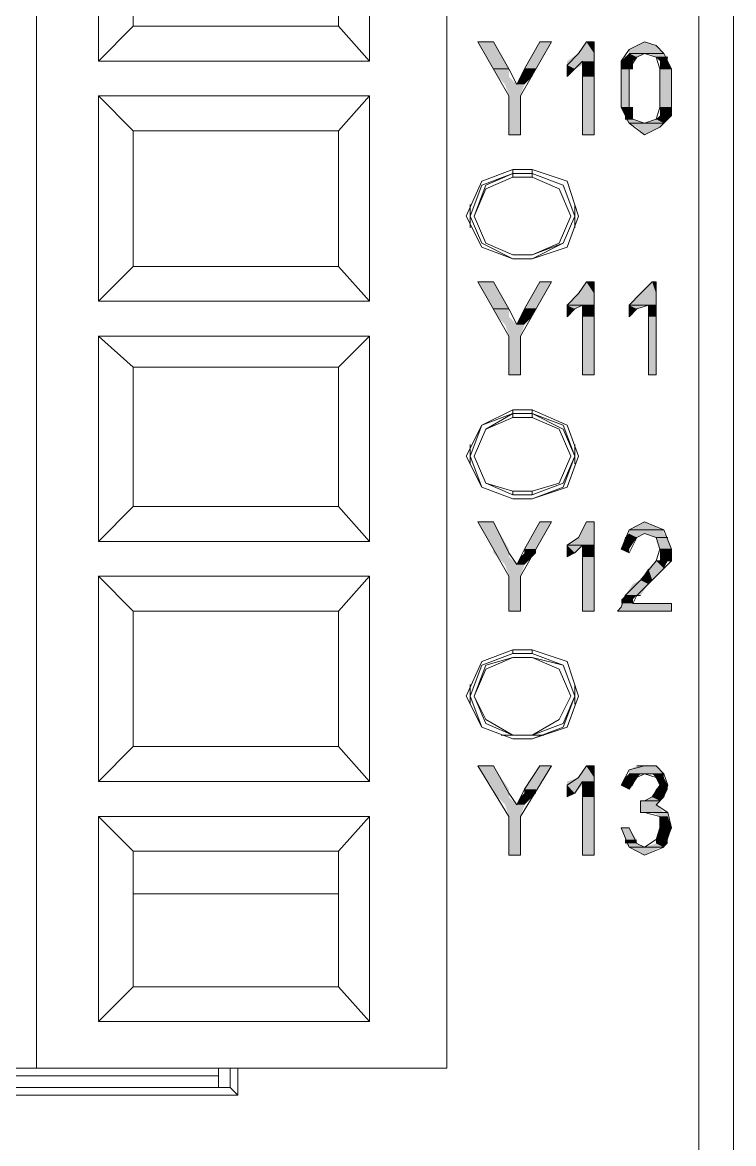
# Model space of a CAD drawing. Header units: millimetres. Extents: x 41 to 1635, y 11 to 1528.
# Drawn here: x 988.07 to 998.48, y 1126.95 to 1143.35 of the extents above; entities that cross this region are included whole.
import ezdxf

# ---------------------------------------------------------------- set-up
doc = ezdxf.new("R2010")
doc.units = ezdxf.units.MM
doc.header["$LTSCALE"] = 8
for name, color, linetype in [('Layer1', 3, 'CONTINUOUS'), ('PDF_Geometry', 7, 'CONTINUOUS'), ('PDF_Solid Fills', 7, 'CONTINUOUS')]:
    doc.layers.add(name, color=color, linetype=linetype)

# ---------------------------------------------------------------- blocks, each defined once
blk = doc.blocks.new('28SS211R')
at = {"layer": 'PDF_Geometry', "lineweight": 9}
for points in [[(45.894, 2.734), (45.894, -0.269), (45.894, -89.721), (45.894, -92.723)], [(45.894, -89.721), (45.724, -90.061), (45.384, -90.174), (45.384, 0.185)], [(35.697, -37.772), (35.697, -70.233)], [(41.702, -37.772), (41.702, -70.233)], [(37.113, -54.994), (37.113, -53.011), (36.603, -52.501)], [(36.603, -52.501), (36.603, -55.504)], [(40.569, -55.504), (40.569, -52.501)], [(40.116, -53.011), (40.116, -54.994), (40.569, -55.504)], [(36.603, -55.504), (37.113, -54.994), (40.116, -54.994)], [(36.603, -55.504), (40.569, -55.504)], [(40.569, -56.013), (36.603, -56.013)], [(37.113, -58.506), (37.113, -56.523), (36.603, -56.013)], [(36.603, -56.013), (36.603, -59.016)], [(40.569, -56.013), (40.116, -56.523), (37.113, -56.523)], [(40.569, -59.016), (40.569, -56.013)], [(40.116, -56.523), (40.116, -58.506), (40.569, -59.016)], [(42.665, -58.393), (42.212, -58.223), (41.985, -57.77), (42.212, -57.26), (42.665, -57.09), (42.665, -57.146)], [(42.665, -58.393), (42.212, -58.166), (42.042, -57.77), (42.212, -57.316), (42.665, -57.146), (42.665, -57.203)], [(42.665, -57.146), (42.268, -57.316), (42.099, -57.77), (42.268, -58.166), (42.665, -58.336)], [(42.665, -57.203), (42.268, -57.373), (42.099, -57.77), (42.268, -58.166), (42.665, -58.336)], [(42.948, -57.146), (42.948, -57.09), (42.665, -57.09)], [(42.948, -57.203), (42.665, -57.203)], [(42.948, -57.146), (43.402, -57.316), (43.571, -57.77), (43.402, -58.166), (42.948, -58.393), (43.458, -58.223), (43.628, -57.77), (43.458, -57.26), (42.948, -57.09)], [(42.948, -57.146), (42.948, -57.203)], [(42.948, -57.203), (43.345, -57.373), (43.515, -57.77), (43.345, -58.166), (42.948, -58.336), (43.402, -58.166), (43.571, -57.77), (43.402, -57.316), (42.948, -57.146)], [(42.042, -57.94), (42.042, -57.6)], [(43.571, -57.94), (43.571, -57.6)], [(42.665, -58.336), (42.665, -58.336)], [(42.948, -58.336), (42.948, -58.336)], [(36.603, -59.016), (37.113, -58.506), (40.116, -58.506)], [(42.665, -58.393), (42.665, -58.393)], [(42.948, -58.393), (42.948, -58.393)], [(36.603, -59.016), (40.569, -59.016)], [(40.569, -59.526), (36.603, -59.526)], [(37.113, -62.018), (37.113, -59.979), (36.603, -59.526)], [(36.603, -59.526), (36.603, -62.528)], [(40.569, -59.526), (40.116, -59.979), (37.113, -59.979)], [(40.569, -62.528), (40.569, -59.526)], [(40.116, -59.979), (40.116, -62.018), (40.569, -62.528)], [(42.665, -61.905), (42.212, -61.735), (41.985, -61.282), (42.212, -60.829), (42.665, -60.602), (42.665, -60.659)], [(42.665, -61.905), (42.212, -61.735), (42.042, -61.282), (42.212, -60.829), (42.665, -60.659), (42.665, -60.715)], [(42.665, -60.659), (42.268, -60.885), (42.099, -61.282), (42.268, -61.679), (42.665, -61.849)], [(42.948, -60.659), (42.948, -60.602), (42.665, -60.602)], [(42.948, -60.659), (43.402, -60.829), (43.571, -61.282), (43.402, -61.735), (42.948, -61.905), (43.458, -61.735), (43.628, -61.282), (43.458, -60.829), (42.948, -60.602)], [(42.948, -60.659), (42.948, -60.715)], [(42.948, -60.659), (43.402, -60.885), (43.571, -61.282), (43.402, -61.679), (42.948, -61.849), (42.948, -61.792)], [(42.665, -60.715), (42.268, -60.885), (42.099, -61.282), (42.268, -61.679), (42.665, -61.792)], [(42.948, -60.715), (42.665, -60.715)], [(42.948, -61.792), (43.345, -61.679), (43.515, -61.282), (43.345, -60.885), (42.948, -60.715)], [(42.042, -61.395), (42.042, -61.112)], [(43.571, -61.395), (43.571, -61.112)], [(42.665, -61.792), (42.665, -61.849), (42.948, -61.849)], [(42.665, -61.792), (42.948, -61.792)], [(42.665, -61.905), (42.665, -61.905)], [(42.948, -61.905), (42.948, -61.905)], [(36.603, -62.528), (37.113, -62.018), (40.116, -62.018)], [(36.603, -62.528), (40.569, -62.528)], [(40.569, -63.038), (36.603, -63.038)], [(37.113, -65.531), (37.113, -63.548), (36.603, -63.038)], [(36.603, -63.038), (36.603, -66.041)], [(40.569, -63.038), (40.116, -63.548), (37.113, -63.548)], [(40.569, -66.041), (40.569, -63.038)], [(40.116, -63.548), (40.116, -65.531), (40.569, -66.041)], [(42.665, -65.418), (42.212, -65.248), (41.985, -64.794), (42.212, -64.285), (42.665, -64.115), (42.665, -64.171)], [(42.948, -64.171), (42.948, -64.115), (42.665, -64.115)], [(42.948, -64.171), (43.402, -64.341), (43.571, -64.794), (43.402, -65.248), (42.948, -65.418), (43.458, -65.248), (43.628, -64.794), (43.458, -64.285), (42.948, -64.115)], [(42.665, -64.171), (42.212, -64.341), (42.042, -64.794), (42.212, -65.248), (42.665, -65.418)], [(42.948, -64.171), (42.665, -64.171)], [(42.665, -64.228), (42.665, -64.228)], [(42.948, -64.228), (42.948, -64.228)], [(42.042, -64.908), (42.042, -64.624)], [(43.571, -64.908), (43.571, -64.624)], [(43.118, -65.361), (42.495, -65.361)], [(42.665, -65.361), (42.665, -65.361)], [(42.665, -65.418), (42.665, -65.418)], [(42.948, -65.361), (42.948, -65.361)], [(42.948, -65.418), (42.948, -65.418)], [(36.603, -66.041), (37.113, -65.531), (40.116, -65.531)], [(36.603, -66.041), (40.569, -66.041)], [(40.569, -66.551), (36.603, -66.551)], [(37.113, -69.043), (37.113, -67.06), (36.603, -66.551)], [(36.603, -66.551), (36.603, -69.553)], [(40.569, -66.551), (40.116, -67.06), (37.113, -67.06)], [(40.569, -69.553), (40.569, -66.551)], [(40.116, -67.06), (40.116, -69.043), (40.569, -69.553)], [(37.113, -67.684), (40.116, -67.684)], [(36.603, -69.553), (37.113, -69.043), (40.116, -69.043)], [(36.603, -69.553), (40.569, -69.553)], [(30.542, -70.233), (41.702, -70.233)], [(38.36, -70.346), (31.335, -70.346)], [(38.36, -70.516), (38.36, -70.233)], [(38.643, -70.233), (38.643, -70.629), (38.53, -70.516)], [(38.53, -70.516), (38.53, -70.233)], [(31.108, -70.516), (30.995, -70.629), (38.643, -70.629)], [(31.108, -70.516), (38.529, -70.516)]]:
    blk.add_lwpolyline(points, dxfattribs=at)
for points in [[(42.155, -55.22), (42.382, -55.22)], [(42.778, -56.58), (42.778, -56.013), (43.232, -55.22), (43.062, -55.22), (42.835, -55.617), (42.722, -55.843), (42.608, -55.617), (42.382, -55.22), (42.155, -55.22), (42.608, -56.013), (42.608, -56.58)], [(43.062, -55.22), (43.232, -55.22)], [(43.855, -55.22), (43.741, -55.22), (43.628, -55.39), (43.458, -55.56), (43.458, -55.73), (43.571, -55.617), (43.685, -55.504), (43.685, -56.58), (43.855, -56.58)], [(43.741, -55.22), (43.855, -55.22)], [(44.365, -56.41), (44.591, -56.58), (44.818, -56.467), (44.988, -56.297), (44.988, -55.9), (44.988, -55.617), (44.874, -55.39), (44.761, -55.277), (44.591, -55.22), (44.365, -55.334), (44.251, -55.504), (44.251, -55.9), (44.251, -56.183)], [(44.365, -55.39), (44.591, -55.39)], [(44.365, -55.39), (44.591, -55.39)], [(44.478, -55.447), (44.591, -55.39), (44.761, -55.447), (44.818, -55.617), (44.818, -55.9), (44.818, -56.183), (44.761, -56.353), (44.591, -56.41), (44.421, -56.353), (44.365, -56.183), (44.365, -55.9), (44.365, -55.617)], [(44.591, -55.39), (44.874, -55.39)], [(44.591, -55.39), (44.874, -55.39)], [(44.308, -55.447), (44.478, -55.447)], [(44.308, -55.447), (44.478, -55.447)], [(44.761, -55.447), (44.931, -55.447)], [(44.761, -55.447), (44.931, -55.447)], [(42.382, -55.617), (42.608, -55.617)], [(42.382, -55.617), (42.608, -55.617)], [(42.835, -55.617), (43.005, -55.617)], [(42.835, -55.617), (43.005, -55.617)], [(44.251, -55.617), (44.365, -55.617)], [(44.251, -55.617), (44.421, -55.617), (44.365, -55.617)], [(44.251, -55.617), (44.365, -55.617)], [(44.251, -55.617), (44.365, -55.617)], [(44.818, -55.617), (44.988, -55.617)], [(44.818, -55.617), (44.988, -55.617)], [(44.818, -55.617), (44.988, -55.617)], [(44.818, -55.617), (44.988, -55.617)], [(44.251, -56.183), (44.365, -56.183)], [(44.251, -56.183), (44.365, -56.183)], [(44.251, -56.183), (44.421, -56.183)], [(44.251, -56.183), (44.421, -56.183)], [(44.818, -56.183), (44.988, -56.183)], [(44.818, -56.183), (44.988, -56.183)], [(44.818, -56.183), (44.988, -56.183)], [(44.818, -56.183), (44.988, -56.183)], [(44.308, -56.353), (44.421, -56.353)], [(44.308, -56.353), (44.421, -56.353)], [(44.365, -56.41), (44.591, -56.41)], [(44.365, -56.41), (44.591, -56.41)], [(44.591, -56.41), (44.874, -56.41)], [(44.591, -56.41), (44.874, -56.41)], [(44.761, -56.353), (44.931, -56.353)], [(44.761, -56.353), (44.931, -56.353)], [(42.608, -56.58), (42.778, -56.58)], [(43.685, -56.58), (43.855, -56.58)], [(42.665, -57.146), (42.948, -57.146)], [(42.948, -58.336), (42.665, -58.336)], [(42.948, -58.393), (42.665, -58.393)], [(42.155, -58.733), (42.382, -58.733)], [(42.778, -60.092), (42.778, -59.526), (43.232, -58.733), (43.062, -58.733), (42.835, -59.129), (42.722, -59.356), (42.608, -59.129), (42.382, -58.733), (42.155, -58.733), (42.608, -59.526), (42.608, -60.092)], [(43.062, -58.733), (43.232, -58.733)], [(43.855, -58.733), (43.741, -58.733), (43.628, -58.903), (43.458, -59.073), (43.458, -59.243), (43.571, -59.129), (43.685, -59.073), (43.685, -60.092), (43.855, -60.092)], [(43.741, -58.733), (43.855, -58.733)], [(44.761, -58.733), (44.704, -58.733), (44.535, -58.903), (44.365, -59.073), (44.365, -59.243), (44.478, -59.129), (44.648, -59.073), (44.648, -60.092), (44.761, -60.092)], [(44.704, -58.733), (44.761, -58.733)], [(42.382, -59.129), (42.608, -59.129)], [(42.382, -59.129), (42.608, -59.129)], [(42.835, -59.129), (43.005, -59.129)], [(42.835, -59.129), (43.005, -59.129)], [(43.458, -59.073), (43.685, -59.073)], [(43.458, -59.073), (43.685, -59.073)], [(43.685, -59.073), (43.855, -59.073)], [(43.685, -59.073), (43.855, -59.073)], [(44.365, -59.073), (44.591, -59.073)], [(44.365, -59.073), (44.648, -59.073), (44.591, -59.073)], [(44.648, -59.073), (44.761, -59.073)], [(44.648, -59.073), (44.761, -59.073)], [(42.608, -60.092), (42.778, -60.092)], [(43.685, -60.092), (43.855, -60.092)], [(44.648, -60.092), (44.761, -60.092)], [(42.665, -60.659), (42.948, -60.659)], [(42.948, -61.905), (42.665, -61.905)], [(42.155, -62.245), (42.382, -62.245)], [(42.778, -63.548), (42.778, -63.038), (43.232, -62.245), (43.062, -62.245), (42.835, -62.642), (42.722, -62.868), (42.608, -62.698), (42.382, -62.245), (42.155, -62.245), (42.608, -63.038), (42.608, -63.548)], [(43.062, -62.245), (43.232, -62.245)], [(43.855, -62.245), (43.741, -62.245), (43.628, -62.472), (43.458, -62.585), (43.458, -62.755), (43.571, -62.698), (43.685, -62.585), (43.685, -63.548), (43.855, -63.548)], [(43.741, -62.245), (43.855, -62.245)], [(44.421, -63.435), (44.988, -63.435), (44.988, -63.548), (44.195, -63.548), (44.251, -63.491), (44.308, -63.321), (44.535, -63.095), (44.761, -62.812), (44.818, -62.642), (44.761, -62.472), (44.591, -62.415), (44.478, -62.472), (44.365, -62.698), (44.251, -62.642), (44.365, -62.358), (44.591, -62.245), (44.874, -62.358), (44.988, -62.642), (44.988, -62.812), (44.874, -62.925), (44.648, -63.151), (44.478, -63.321)], [(44.308, -62.472), (44.478, -62.472)], [(44.308, -62.472), (44.478, -62.472)], [(44.365, -62.358), (44.874, -62.358)], [(44.365, -62.358), (44.874, -62.358)], [(44.761, -62.472), (44.931, -62.472)], [(44.761, -62.472), (44.931, -62.472)], [(43.458, -62.585), (43.685, -62.585)], [(43.458, -62.585), (43.685, -62.585)], [(43.685, -62.585), (43.855, -62.585)], [(43.685, -62.585), (43.855, -62.585)], [(44.251, -62.642), (44.365, -62.642)], [(44.251, -62.642), (44.365, -62.642)], [(44.251, -62.642), (44.365, -62.642)], [(44.251, -62.642), (44.365, -62.642)], [(44.818, -62.642), (44.988, -62.642)], [(44.818, -62.642), (44.988, -62.642)], [(44.818, -62.642), (44.988, -62.642)], [(44.818, -62.642), (44.988, -62.642)], [(44.818, -62.812), (44.761, -62.812), (44.931, -62.812)], [(44.818, -62.812), (44.988, -62.812), (44.931, -62.812)], [(44.308, -63.321), (44.478, -63.321)], [(44.308, -63.321), (44.535, -63.321), (44.478, -63.321)], [(44.421, -63.435), (44.988, -63.435)], [(42.608, -63.548), (42.778, -63.548)], [(43.685, -63.548), (43.855, -63.548)], [(44.195, -63.548), (44.988, -63.548)], [(42.665, -65.361), (42.268, -65.134), (42.099, -64.794), (42.268, -64.398), (42.665, -64.228), (42.268, -64.341), (42.099, -64.794), (42.268, -65.191)], [(42.665, -64.228), (42.948, -64.228)], [(42.948, -64.228), (43.345, -64.398), (43.515, -64.794), (43.345, -65.134), (42.948, -65.361), (43.402, -65.191), (43.571, -64.794), (43.402, -64.341)], [(42.948, -65.361), (42.665, -65.361)], [(42.948, -65.418), (42.665, -65.418)], [(42.155, -65.814), (42.382, -65.814)], [(42.778, -67.117), (42.778, -66.551), (43.232, -65.814), (43.062, -65.814), (42.835, -66.154), (42.722, -66.381), (42.608, -66.211), (42.382, -65.814), (42.155, -65.814), (42.608, -66.551), (42.608, -67.117)], [(43.062, -65.814), (43.232, -65.814)], [(43.855, -65.814), (43.741, -65.814), (43.628, -65.984), (43.458, -66.097), (43.458, -66.267), (43.571, -66.211), (43.685, -66.041), (43.685, -67.117), (43.855, -67.117)], [(43.741, -65.814), (43.855, -65.814)], [(44.365, -67.004), (44.591, -67.117), (44.874, -67.004), (44.988, -66.721), (44.931, -66.494), (44.761, -66.381), (44.874, -66.267), (44.931, -66.097), (44.874, -65.927), (44.761, -65.814), (44.591, -65.814), (44.365, -65.871), (44.251, -66.097), (44.365, -66.154), (44.478, -65.984), (44.591, -65.927), (44.761, -65.984), (44.818, -66.097), (44.704, -66.267), (44.591, -66.324), (44.535, -66.324), (44.535, -66.494), (44.591, -66.494), (44.818, -66.551), (44.818, -66.721), (44.761, -66.891), (44.591, -67.004), (44.478, -66.947), (44.365, -66.721), (44.251, -66.721)], [(44.365, -65.927), (44.535, -65.927)], [(44.365, -65.927), (44.591, -65.927), (44.535, -65.927)], [(44.591, -65.814), (44.478, -65.814), (44.761, -65.814)], [(44.591, -65.927), (44.874, -65.927)], [(44.591, -65.927), (44.874, -65.927)], [(44.308, -65.984), (44.478, -65.984)], [(44.308, -65.984), (44.478, -65.984)], [(44.761, -65.984), (44.874, -65.984)], [(44.761, -65.984), (44.874, -65.984)], [(44.251, -66.097), (44.421, -66.097)], [(44.251, -66.097), (44.421, -66.097)], [(44.251, -66.097), (44.421, -66.097)], [(44.251, -66.097), (44.421, -66.097)], [(44.818, -66.097), (44.931, -66.097)], [(44.818, -66.097), (44.931, -66.097)], [(44.818, -66.097), (44.931, -66.097)], [(44.818, -66.097), (44.931, -66.097)], [(44.535, -66.324), (44.591, -66.324)], [(44.591, -66.324), (44.818, -66.324)], [(44.591, -66.324), (44.818, -66.324)], [(44.704, -66.267), (44.874, -66.267)], [(44.704, -66.267), (44.874, -66.267)], [(44.535, -66.494), (44.591, -66.494), (44.535, -66.494)], [(44.591, -66.494), (44.931, -66.494)], [(44.591, -66.494), (44.931, -66.494)], [(44.648, -66.494), (44.931, -66.494)], [(44.648, -66.494), (44.931, -66.494)], [(44.365, -66.721), (44.251, -66.721), (44.365, -66.721)], [(44.818, -66.721), (44.988, -66.721)], [(44.818, -66.721), (44.988, -66.721)], [(44.818, -66.721), (44.988, -66.721)], [(44.818, -66.721), (44.988, -66.721)], [(44.818, -66.721), (44.988, -66.721)], [(44.818, -66.721), (44.988, -66.721)], [(44.365, -67.004), (44.874, -67.004)], [(44.365, -67.004), (44.874, -67.004)], [(44.365, -67.004), (44.818, -67.004)], [(44.365, -67.004), (44.874, -67.004), (44.818, -67.004)], [(42.608, -67.117), (42.778, -67.117)], [(43.685, -67.117), (43.855, -67.117)]]:
    blk.add_lwpolyline(points, close=True, dxfattribs=at)
at = {"layer": 'PDF_Solid Fills', "lineweight": 9, "transparency": 33554559}
for points in [[(42.155, -55.22), (42.382, -55.617), (42.608, -55.617)], [(42.155, -55.22), (42.382, -55.22), (42.608, -55.617)], [(43.062, -55.22), (42.835, -55.617), (43.005, -55.617)], [(43.062, -55.22), (43.232, -55.22), (43.005, -55.617)], [(43.741, -55.22), (43.628, -55.39), (43.855, -55.39)], [(43.741, -55.22), (43.855, -55.22), (43.855, -55.39)], [(44.591, -55.22), (44.478, -55.277), (44.761, -55.277)], [(43.628, -55.39), (43.458, -55.504), (43.855, -55.504)], [(43.628, -55.39), (43.855, -55.39), (43.855, -55.504)], [(44.365, -55.39), (44.308, -55.447), (44.478, -55.447)], [(44.478, -55.277), (44.365, -55.334), (44.818, -55.334)], [(44.365, -55.334), (44.365, -55.39), (44.874, -55.39)], [(44.365, -55.334), (44.818, -55.334), (44.874, -55.39)], [(44.365, -55.39), (44.591, -55.39), (44.478, -55.447)], [(44.478, -55.277), (44.761, -55.277), (44.818, -55.334)], [(44.648, -55.39), (44.761, -55.447), (44.931, -55.447)], [(44.648, -55.39), (44.874, -55.39), (44.931, -55.447)], [(43.458, -55.504), (43.458, -55.56), (43.685, -55.56)], [(43.458, -55.504), (43.685, -55.504), (43.685, -55.56)], [(43.458, -55.56), (43.458, -55.617), (43.571, -55.617)], [(43.458, -55.56), (43.685, -55.56), (43.571, -55.617)], [(43.685, -55.504), (43.685, -55.56), (43.855, -55.56)], [(43.685, -55.504), (43.855, -55.504), (43.855, -55.56)], [(43.685, -55.56), (43.685, -55.617), (43.855, -55.617)], [(43.685, -55.56), (43.855, -55.56), (43.855, -55.617)], [(44.308, -55.447), (44.251, -55.504), (44.421, -55.504)], [(44.251, -55.504), (44.251, -55.617), (44.421, -55.617)], [(44.251, -55.504), (44.421, -55.504), (44.421, -55.617)], [(44.308, -55.447), (44.478, -55.447), (44.421, -55.504)], [(44.761, -55.447), (44.818, -55.504), (44.931, -55.504)], [(44.761, -55.447), (44.931, -55.447), (44.931, -55.504)], [(44.818, -55.504), (44.818, -55.617), (44.988, -55.617)], [(44.818, -55.504), (44.931, -55.504), (44.988, -55.617)], [(42.382, -55.617), (42.438, -55.73), (42.608, -55.73)], [(42.382, -55.617), (42.608, -55.617), (42.608, -55.73)], [(42.438, -55.73), (42.552, -55.843), (42.722, -55.843)], [(42.438, -55.73), (42.608, -55.73), (42.722, -55.843)], [(42.778, -55.73), (42.722, -55.843), (42.835, -55.843)], [(42.835, -55.617), (42.778, -55.73), (42.948, -55.73)], [(42.778, -55.73), (42.948, -55.73), (42.835, -55.843)], [(42.835, -55.617), (43.005, -55.617), (42.948, -55.73)], [(43.458, -55.617), (43.571, -55.617), (43.458, -55.73)], [(43.685, -55.617), (43.685, -55.73), (43.855, -55.73)], [(43.685, -55.617), (43.855, -55.617), (43.855, -55.73)], [(43.685, -55.73), (43.685, -56.58), (43.855, -56.58)], [(43.685, -55.73), (43.855, -55.73), (43.855, -56.58)], [(44.251, -55.617), (44.251, -55.9), (44.365, -55.9)], [(44.251, -55.617), (44.365, -55.617), (44.365, -55.9)], [(44.818, -55.617), (44.818, -55.9), (44.988, -55.9)], [(44.818, -55.617), (44.988, -55.617), (44.988, -55.9)], [(42.552, -55.843), (42.608, -56.013), (42.778, -56.013)], [(42.552, -55.843), (42.835, -55.843), (42.778, -56.013)], [(44.251, -55.9), (44.251, -56.183), (44.365, -56.183)], [(44.251, -55.9), (44.365, -55.9), (44.365, -56.183)], [(44.818, -55.9), (44.818, -56.183), (44.988, -56.183)], [(44.818, -55.9), (44.988, -55.9), (44.988, -56.183)], [(42.608, -56.013), (42.608, -56.58), (42.778, -56.58)], [(42.608, -56.013), (42.778, -56.013), (42.778, -56.58)], [(44.251, -56.183), (44.308, -56.297), (44.421, -56.297)], [(44.251, -56.183), (44.421, -56.183), (44.421, -56.297)], [(44.818, -56.183), (44.818, -56.297), (44.988, -56.297)], [(44.818, -56.183), (44.988, -56.183), (44.988, -56.297)], [(44.308, -56.297), (44.308, -56.353), (44.421, -56.353)], [(44.308, -56.297), (44.421, -56.297), (44.421, -56.353)], [(44.308, -56.353), (44.365, -56.41), (44.591, -56.41)], [(44.308, -56.353), (44.421, -56.353), (44.591, -56.41)], [(44.365, -56.41), (44.478, -56.467), (44.818, -56.467)], [(44.365, -56.41), (44.874, -56.41), (44.818, -56.467)], [(44.761, -56.353), (44.591, -56.41), (44.874, -56.41)], [(44.818, -56.297), (44.761, -56.353), (44.931, -56.353)], [(44.761, -56.353), (44.931, -56.353), (44.874, -56.41)], [(44.818, -56.297), (44.988, -56.297), (44.931, -56.353)], [(44.478, -56.467), (44.818, -56.467), (44.591, -56.58)], [(42.155, -58.733), (42.382, -59.129), (42.608, -59.129)], [(42.155, -58.733), (42.382, -58.733), (42.608, -59.129)], [(43.062, -58.733), (42.835, -59.129), (43.005, -59.129)], [(43.062, -58.733), (43.232, -58.733), (43.005, -59.129)], [(43.741, -58.733), (43.628, -58.903), (43.855, -58.903)], [(43.741, -58.733), (43.855, -58.733), (43.855, -58.903)], [(44.704, -58.733), (44.535, -58.903), (44.761, -58.903)], [(44.704, -58.733), (44.761, -58.733), (44.761, -58.903)], [(43.628, -58.903), (43.458, -59.073), (43.855, -59.073)], [(43.628, -58.903), (43.855, -58.903), (43.855, -59.073)], [(44.535, -58.903), (44.365, -59.073), (44.761, -59.073)], [(44.535, -58.903), (44.761, -58.903), (44.761, -59.073)], [(42.382, -59.129), (42.438, -59.243), (42.608, -59.243)], [(42.382, -59.129), (42.608, -59.129), (42.608, -59.243)], [(42.835, -59.129), (42.778, -59.243), (42.948, -59.243)], [(42.835, -59.129), (43.005, -59.129), (42.948, -59.243)], [(43.458, -59.073), (43.458, -59.129), (43.571, -59.129)], [(43.458, -59.073), (43.685, -59.073), (43.571, -59.129)], [(43.458, -59.129), (43.571, -59.129), (43.458, -59.243)], [(43.685, -59.073), (43.685, -59.129), (43.855, -59.129)], [(43.685, -59.073), (43.855, -59.073), (43.855, -59.129)], [(43.685, -59.129), (43.685, -59.243), (43.855, -59.243)], [(43.685, -59.129), (43.855, -59.129), (43.855, -59.243)], [(44.365, -59.073), (44.365, -59.129), (44.478, -59.129)], [(44.365, -59.073), (44.591, -59.073), (44.478, -59.129)], [(44.365, -59.129), (44.478, -59.129), (44.365, -59.243)], [(44.648, -59.073), (44.648, -59.129), (44.761, -59.129)], [(44.648, -59.073), (44.761, -59.073), (44.761, -59.129)], [(44.648, -59.129), (44.648, -59.243), (44.761, -59.243)], [(44.648, -59.129), (44.761, -59.129), (44.761, -59.243)], [(42.438, -59.243), (42.552, -59.356), (42.722, -59.356)], [(42.438, -59.243), (42.608, -59.243), (42.722, -59.356)], [(42.552, -59.356), (42.608, -59.526), (42.778, -59.526)], [(42.552, -59.356), (42.835, -59.356), (42.778, -59.526)], [(42.778, -59.243), (42.722, -59.356), (42.835, -59.356)], [(42.778, -59.243), (42.948, -59.243), (42.835, -59.356)], [(43.685, -59.243), (43.685, -60.092), (43.855, -60.092)], [(43.685, -59.243), (43.855, -59.243), (43.855, -60.092)], [(44.648, -59.243), (44.648, -60.092), (44.761, -60.092)], [(44.648, -59.243), (44.761, -59.243), (44.761, -60.092)], [(42.608, -59.526), (42.608, -60.092), (42.778, -60.092)], [(42.608, -59.526), (42.778, -59.526), (42.778, -60.092)], [(42.155, -62.245), (42.382, -62.642), (42.608, -62.642)], [(42.155, -62.245), (42.382, -62.245), (42.608, -62.642)], [(43.062, -62.245), (42.835, -62.642), (43.005, -62.642)], [(43.062, -62.245), (43.232, -62.245), (43.005, -62.642)], [(43.741, -62.245), (43.628, -62.472), (43.855, -62.472)], [(43.741, -62.245), (43.855, -62.245), (43.855, -62.472)], [(44.591, -62.245), (44.365, -62.358), (44.874, -62.358)], [(43.628, -62.472), (43.458, -62.585), (43.855, -62.585)], [(43.628, -62.472), (43.855, -62.472), (43.855, -62.585)], [(44.308, -62.472), (44.251, -62.642), (44.365, -62.642)], [(44.365, -62.415), (44.308, -62.472), (44.478, -62.472)], [(44.308, -62.472), (44.478, -62.472), (44.365, -62.642)], [(44.365, -62.358), (44.365, -62.415), (44.874, -62.415)], [(44.365, -62.358), (44.874, -62.358), (44.874, -62.415)], [(44.365, -62.415), (44.591, -62.415), (44.478, -62.472)], [(44.591, -62.415), (44.761, -62.472), (44.931, -62.472)], [(44.591, -62.415), (44.874, -62.415), (44.931, -62.472)], [(44.761, -62.472), (44.818, -62.642), (44.988, -62.642)], [(44.761, -62.472), (44.931, -62.472), (44.988, -62.642)], [(42.382, -62.642), (42.382, -62.698), (42.608, -62.698)], [(42.382, -62.642), (42.608, -62.642), (42.608, -62.698)], [(42.835, -62.642), (42.835, -62.698), (43.005, -62.698)], [(42.835, -62.642), (43.005, -62.642), (43.005, -62.698)], [(43.458, -62.585), (43.458, -62.698), (43.571, -62.698)], [(43.458, -62.585), (43.685, -62.585), (43.571, -62.698)], [(43.685, -62.585), (43.685, -62.698), (43.855, -62.698)], [(43.685, -62.585), (43.855, -62.585), (43.855, -62.698)], [(44.251, -62.642), (44.365, -62.642), (44.365, -62.698)], [(44.818, -62.642), (44.818, -62.698), (44.988, -62.698)], [(44.818, -62.642), (44.988, -62.642), (44.988, -62.698)], [(42.382, -62.698), (42.438, -62.755), (42.608, -62.755)], [(42.382, -62.698), (42.608, -62.698), (42.608, -62.755)], [(42.438, -62.755), (42.552, -62.868), (42.722, -62.868)], [(42.438, -62.755), (42.608, -62.755), (42.722, -62.868)], [(42.778, -62.755), (42.722, -62.868), (42.835, -62.868)], [(42.835, -62.698), (42.778, -62.755), (42.948, -62.755)], [(42.778, -62.755), (42.948, -62.755), (42.835, -62.868)], [(42.835, -62.698), (43.005, -62.698), (42.948, -62.755)], [(43.458, -62.698), (43.571, -62.698), (43.458, -62.755)], [(43.685, -62.698), (43.685, -62.755), (43.855, -62.755)], [(43.685, -62.698), (43.855, -62.698), (43.855, -62.755)], [(43.685, -62.755), (43.685, -63.548), (43.855, -63.548)], [(43.685, -62.755), (43.855, -62.755), (43.855, -63.548)], [(44.761, -62.812), (44.648, -62.925), (44.874, -62.925)], [(44.761, -62.812), (44.931, -62.812), (44.874, -62.925)], [(44.818, -62.698), (44.818, -62.812), (44.988, -62.812)], [(44.818, -62.698), (44.988, -62.698), (44.988, -62.812)], [(42.552, -62.868), (42.608, -63.038), (42.778, -63.038)], [(42.552, -62.868), (42.835, -62.868), (42.778, -63.038)], [(44.648, -62.925), (44.535, -63.095), (44.704, -63.095)], [(44.648, -62.925), (44.874, -62.925), (44.704, -63.095)], [(42.608, -63.038), (42.608, -63.548), (42.778, -63.548)], [(42.608, -63.038), (42.778, -63.038), (42.778, -63.548)], [(44.535, -63.095), (44.421, -63.151), (44.648, -63.151)], [(44.535, -63.095), (44.704, -63.095), (44.648, -63.151)], [(44.421, -63.151), (44.308, -63.321), (44.535, -63.321)], [(44.421, -63.151), (44.648, -63.151), (44.535, -63.321)], [(44.308, -63.321), (44.251, -63.378), (44.421, -63.378)], [(44.251, -63.378), (44.251, -63.435), (44.421, -63.435)], [(44.251, -63.378), (44.421, -63.378), (44.421, -63.435)], [(44.251, -63.435), (44.251, -63.491), (44.988, -63.491)], [(44.251, -63.435), (44.988, -63.435), (44.988, -63.491)], [(44.308, -63.321), (44.478, -63.321), (44.421, -63.378)], [(44.251, -63.491), (44.195, -63.548), (44.988, -63.548)], [(44.251, -63.491), (44.988, -63.491), (44.988, -63.548)], [(42.155, -65.814), (42.382, -66.154), (42.608, -66.154)], [(42.155, -65.814), (42.382, -65.814), (42.608, -66.154)], [(43.062, -65.814), (42.835, -66.154), (43.005, -66.154)], [(43.062, -65.814), (43.232, -65.814), (43.005, -66.154)], [(43.741, -65.814), (43.628, -65.984), (43.855, -65.984)], [(43.741, -65.814), (43.855, -65.814), (43.855, -65.984)], [(44.365, -65.927), (44.308, -65.984), (44.478, -65.984)], [(44.478, -65.814), (44.365, -65.871), (44.818, -65.871)], [(44.365, -65.871), (44.365, -65.927), (44.874, -65.927)], [(44.365, -65.871), (44.818, -65.871), (44.874, -65.927)], [(44.365, -65.927), (44.535, -65.927), (44.478, -65.984)], [(44.478, -65.814), (44.761, -65.814), (44.818, -65.871)], [(44.704, -65.927), (44.761, -65.984), (44.874, -65.984)], [(44.704, -65.927), (44.874, -65.927), (44.874, -65.984)], [(43.628, -65.984), (43.458, -66.041), (43.855, -66.041)], [(43.458, -66.041), (43.458, -66.097), (43.685, -66.097)], [(43.458, -66.041), (43.685, -66.041), (43.685, -66.097)], [(43.628, -65.984), (43.855, -65.984), (43.855, -66.041)], [(43.685, -66.041), (43.685, -66.097), (43.855, -66.097)], [(43.685, -66.041), (43.855, -66.041), (43.855, -66.097)], [(44.308, -65.984), (44.251, -66.097), (44.421, -66.097)], [(44.308, -65.984), (44.478, -65.984), (44.421, -66.097)], [(44.761, -65.984), (44.818, -66.097), (44.931, -66.097)], [(44.761, -65.984), (44.874, -65.984), (44.931, -66.097)], [(42.382, -66.154), (42.382, -66.211), (42.608, -66.211)], [(42.382, -66.154), (42.608, -66.154), (42.608, -66.211)], [(42.382, -66.211), (42.438, -66.267), (42.608, -66.267)], [(42.382, -66.211), (42.608, -66.211), (42.608, -66.267)], [(42.835, -66.211), (42.778, -66.267), (42.948, -66.267)], [(42.835, -66.154), (42.835, -66.211), (43.005, -66.211)], [(42.835, -66.154), (43.005, -66.154), (43.005, -66.211)], [(42.835, -66.211), (43.005, -66.211), (42.948, -66.267)], [(43.458, -66.097), (43.458, -66.211), (43.571, -66.211)], [(43.458, -66.097), (43.685, -66.097), (43.571, -66.211)], [(43.458, -66.211), (43.571, -66.211), (43.458, -66.267)], [(43.685, -66.097), (43.685, -66.211), (43.855, -66.211)], [(43.685, -66.097), (43.855, -66.097), (43.855, -66.211)], [(43.685, -66.211), (43.685, -66.267), (43.855, -66.267)], [(43.685, -66.211), (43.855, -66.211), (43.855, -66.267)], [(44.251, -66.097), (44.421, -66.097), (44.365, -66.154)], [(44.761, -66.154), (44.704, -66.267), (44.874, -66.267)], [(44.818, -66.097), (44.761, -66.154), (44.931, -66.154)], [(44.761, -66.154), (44.931, -66.154), (44.874, -66.267)], [(44.818, -66.097), (44.931, -66.097), (44.931, -66.154)], [(42.438, -66.267), (42.552, -66.381), (42.722, -66.381)], [(42.438, -66.267), (42.608, -66.267), (42.722, -66.381)], [(42.552, -66.381), (42.608, -66.551), (42.778, -66.551)], [(42.552, -66.381), (42.835, -66.381), (42.778, -66.551)], [(42.778, -66.267), (42.722, -66.381), (42.835, -66.381)], [(42.778, -66.267), (42.948, -66.267), (42.835, -66.381)], [(43.685, -66.267), (43.685, -67.117), (43.855, -67.117)], [(43.685, -66.267), (43.855, -66.267), (43.855, -67.117)], [(44.535, -66.324), (44.535, -66.381), (44.761, -66.381)], [(44.535, -66.324), (44.818, -66.324), (44.761, -66.381)], [(44.535, -66.381), (44.535, -66.494), (44.874, -66.494)], [(44.535, -66.381), (44.761, -66.381), (44.874, -66.494)], [(44.704, -66.267), (44.591, -66.324), (44.818, -66.324)], [(44.704, -66.267), (44.874, -66.267), (44.818, -66.324)], [(42.608, -66.551), (42.608, -67.117), (42.778, -67.117)], [(42.608, -66.551), (42.778, -66.551), (42.778, -67.117)], [(44.704, -66.494), (44.818, -66.551), (44.931, -66.551)], [(44.704, -66.494), (44.931, -66.494), (44.931, -66.551)], [(44.818, -66.551), (44.818, -66.721), (44.988, -66.721)], [(44.818, -66.551), (44.931, -66.551), (44.988, -66.721)], [(44.251, -66.721), (44.308, -66.891), (44.478, -66.891)], [(44.251, -66.721), (44.365, -66.721), (44.478, -66.891)], [(44.818, -66.721), (44.761, -66.891), (44.931, -66.891)], [(44.818, -66.721), (44.988, -66.721), (44.931, -66.891)], [(44.308, -66.891), (44.308, -66.947), (44.478, -66.947)], [(44.308, -66.891), (44.478, -66.891), (44.478, -66.947)], [(44.761, -66.891), (44.761, -66.947), (44.931, -66.947)], [(44.761, -66.891), (44.931, -66.891), (44.931, -66.947)], [(44.308, -66.947), (44.365, -67.004), (44.591, -67.004)], [(44.308, -66.947), (44.478, -66.947), (44.591, -67.004)], [(44.365, -67.004), (44.818, -67.004), (44.591, -67.117)], [(44.761, -66.947), (44.591, -67.004), (44.874, -67.004)], [(44.761, -66.947), (44.931, -66.947), (44.874, -67.004)]]:
    blk.add_solid(points, dxfattribs=at)

msp = doc.modelspace()

# ---------------------------------------------------------------- block references
at = {"layer": 'Layer1'}
msp.add_blockref('28SS211R', (952.583, 1198.284), dxfattribs=at)

doc.saveas('drawing.dxf')
